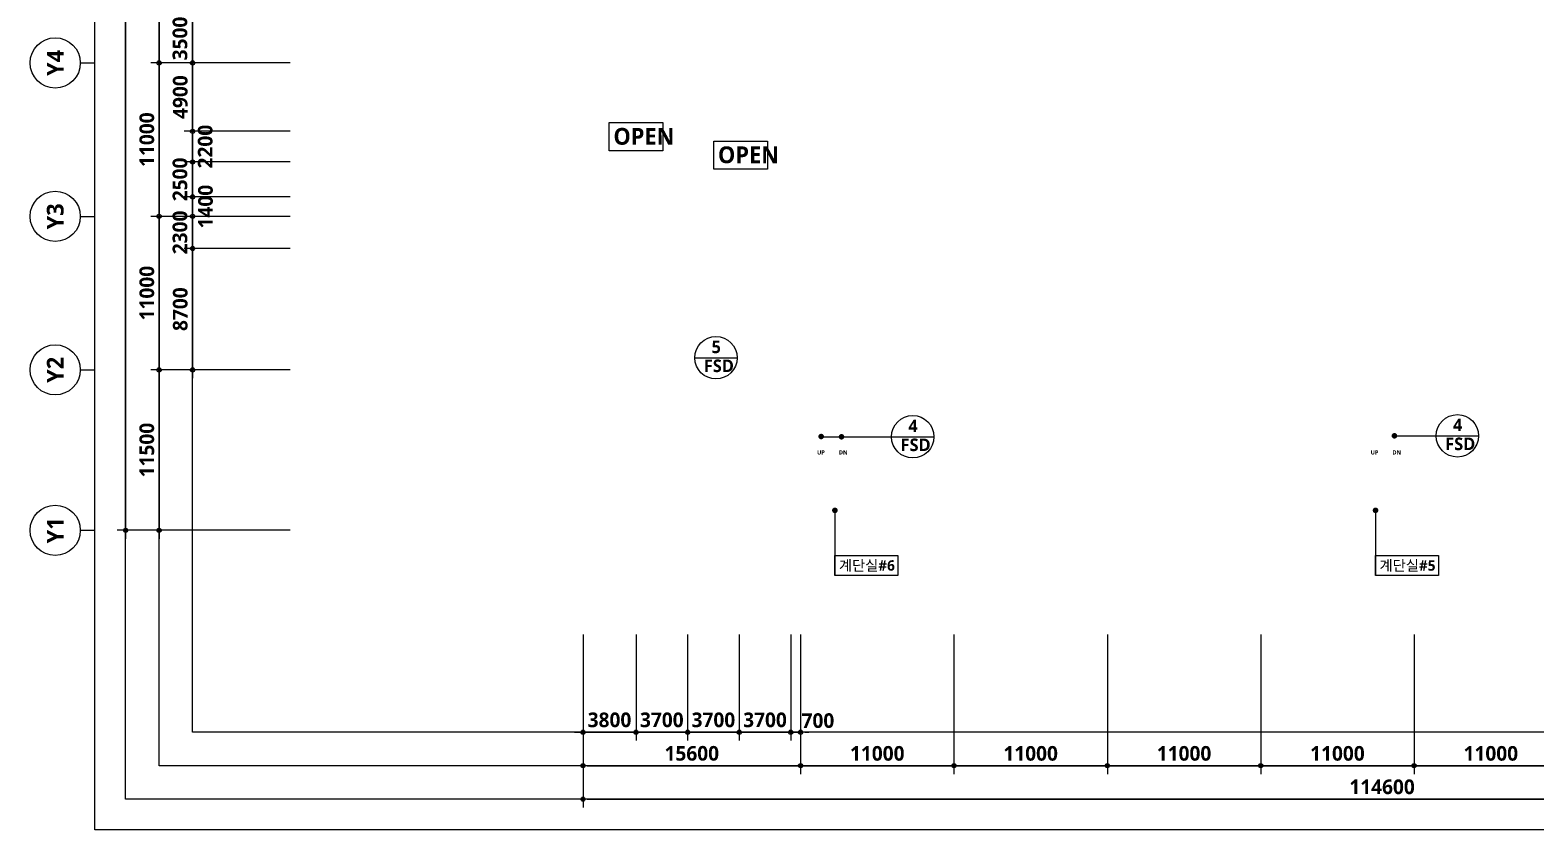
# Model space of a CAD drawing. Header units: millimetres. Extents: x 28132 to 190005487, y 7641 to 455456909.
# Drawn here: x 280132 to 388113, y 36445 to 93766 of the extents above; entities that cross this region are included whole.
import ezdxf
from ezdxf.enums import TextEntityAlignment as Align

# ---------------------------------------------------------------- set-up
doc = ezdxf.new("R2010")
doc.units = ezdxf.units.MM
doc.header["$LTSCALE"] = 400
doc.header["$MEASUREMENT"] = 0
doc.header["$PDSIZE"] = -10
doc.layers.get('0').update_dxf_attribs({"linetype": 'CONTINUOUS'})
doc.layers.get('Defpoints').update_dxf_attribs({"color": 153, "linetype": 'CONTINUOUS'})
for name, color, linetype in [('0_FSD', 1, 'CONTINUOUS'), ('A-ANNO-TEXT2', 7, 'CONTINUOUS'), ('SYM', 8, 'CONTINUOUS'), ('X-SEC-종$0$A-ST-AXIS-BUB', 7, 'CONTINUOUS')]:
    doc.layers.add(name, color=color, linetype=linetype)
doc.layers.add('Defpoint', color=161, linetype='CONTINUOUS', plot=False)
doc.styles.add('송현플러스-돋움체', font='NanumGothicBold.ttf')
doc.dimstyles.new('SHP 600', dxfattribs={"dimscale": 300, "dimtxt": 3.5, "dimasz": 1, "dimexe": 2, "dimexo": 2, "dimgap": 1, "dimtad": 1, "dimdec": 0, "dimzin": 0, "dimdsep": 46, "dimtxsty": '송현플러스-돋움체', "dimblk": 'DIMDOT', "dimcen": 0.09, "dimclrt": 3, "dimadec": 0, "dimazin": 1, "dimtfac": 1, "dimtdec": 0, "dimtix": 1, "dimtmove": 2, "dimatfit": 0, "dimldrblk": 'DIMDOT', "dimfxl": 1, "dimtfillclr": 3, "dimtolj": 1, "dimtzin": 0, "dimarcsym": 0})

# ---------------------------------------------------------------- blocks, each defined once
blk = doc.blocks.new('DIMDOT')
at = {"color": 0}
blk.add_line((-2, 0), (2, 0), dxfattribs=at)
for radius in [0.5, 0.25]:
    blk.add_circle((0, 0), radius, dxfattribs=at)
blk = doc.blocks.new('*D81')
at = {"color": 0, "lineweight": -2}
for p, q in [((298782, 142716), (286382, 142716)), ((286982, 142416), (286982, 58216)), ((298782, 57916), (286382, 57916))]:
    blk.add_line(p, q, dxfattribs=at)
at = {"layer": 'Defpoints', "color": 0}
for p in [(299382, 142716), (286982, 57916), (299382, 57916)]:
    blk.add_point(p, dxfattribs=at)
at = {"color": 0, "linetype": 'ByBlock', "lineweight": -2, "xscale": 300, "yscale": 300, "zscale": 300}
for p, rotation in [((286982, 142716), 90), ((286982, 57916), 270)]:
    blk.add_blockref('DIMDOT', p, dxfattribs=dict(at, rotation=rotation))
at = {"color": 3, "insert": (286102, 100316), "char_height": 1050, "attachment_point": 5, "rotation": 90, "style": '송현플러스-돋움체'}
blk.add_mtext('\\A1;84800', dxfattribs=at)
blk = doc.blocks.new('*D82')
at = {"color": 0, "lineweight": -2}
for p, q in [((298782, 69416), (288782, 69416)), ((289382, 69116), (289382, 58216)), ((298782, 57916), (288782, 57916))]:
    blk.add_line(p, q, dxfattribs=at)
at = {"layer": 'Defpoints', "color": 0}
for p in [(299382, 69416), (289382, 57916), (299382, 57916)]:
    blk.add_point(p, dxfattribs=at)
at = {"color": 0, "linetype": 'ByBlock', "lineweight": -2, "xscale": 300, "yscale": 300, "zscale": 300}
for p, rotation in [((289382, 69416), 90), ((289382, 57916), 270)]:
    blk.add_blockref('DIMDOT', p, dxfattribs=dict(at, rotation=rotation))
at = {"color": 3, "insert": (288505, 63666), "char_height": 1050, "attachment_point": 5, "rotation": 90, "style": '송현플러스-돋움체'}
blk.add_mtext('\\A1;11500', dxfattribs=at)
blk = doc.blocks.new('*D83')
at = {"color": 0, "lineweight": -2}
for p, q in [((298782, 80416), (288782, 80416)), ((289382, 80116), (289382, 69716)), ((298782, 69416), (288782, 69416))]:
    blk.add_line(p, q, dxfattribs=at)
at = {"layer": 'Defpoints', "color": 0}
for p in [(299382, 80416), (289382, 69416), (299382, 69416)]:
    blk.add_point(p, dxfattribs=at)
at = {"color": 0, "linetype": 'ByBlock', "lineweight": -2, "xscale": 300, "yscale": 300, "zscale": 300}
for p, rotation in [((289382, 80416), 90), ((289382, 69416), 270)]:
    blk.add_blockref('DIMDOT', p, dxfattribs=dict(at, rotation=rotation))
at = {"color": 3, "insert": (288506, 74916), "char_height": 1050, "attachment_point": 5, "rotation": 90, "style": '송현플러스-돋움체'}
blk.add_mtext('\\A1;11000', dxfattribs=at)
blk = doc.blocks.new('*D84')
at = {"color": 0, "lineweight": -2}
for p, q in [((298782, 91416), (288782, 91416)), ((289382, 91116), (289382, 80716)), ((298782, 80416), (288782, 80416))]:
    blk.add_line(p, q, dxfattribs=at)
at = {"layer": 'Defpoints', "color": 0}
for p in [(299382, 91416), (289382, 80416), (299382, 80416)]:
    blk.add_point(p, dxfattribs=at)
at = {"color": 0, "linetype": 'ByBlock', "lineweight": -2, "xscale": 300, "yscale": 300, "zscale": 300}
for p, rotation in [((289382, 91416), 90), ((289382, 80416), 270)]:
    blk.add_blockref('DIMDOT', p, dxfattribs=dict(at, rotation=rotation))
at = {"color": 3, "insert": (288506, 85916), "char_height": 1050, "attachment_point": 5, "rotation": 90, "style": '송현플러스-돋움체'}
blk.add_mtext('\\A1;11000', dxfattribs=at)
blk = doc.blocks.new('*D85')
at = {"color": 0, "lineweight": -2}
for p, q in [((298782, 102416), (288782, 102416)), ((289382, 102116), (289382, 91716)), ((298782, 91416), (288782, 91416))]:
    blk.add_line(p, q, dxfattribs=at)
at = {"layer": 'Defpoints', "color": 0}
for p in [(299382, 102416), (289382, 91416), (299382, 91416)]:
    blk.add_point(p, dxfattribs=at)
at = {"color": 0, "linetype": 'ByBlock', "lineweight": -2, "xscale": 300, "yscale": 300, "zscale": 300}
for p, rotation in [((289382, 102416), 90), ((289382, 91416), 270)]:
    blk.add_blockref('DIMDOT', p, dxfattribs=dict(at, rotation=rotation))
at = {"color": 3, "insert": (288506, 96916), "char_height": 1050, "attachment_point": 5, "rotation": 90, "style": '송현플러스-돋움체'}
blk.add_mtext('\\A1;11000', dxfattribs=at)
blk = doc.blocks.new('*D97')
at = {"color": 0, "lineweight": -2}
for p, q in [((298782, 94916), (291182, 94916)), ((291782, 94616), (291782, 91716)), ((298782, 91416), (291182, 91416))]:
    blk.add_line(p, q, dxfattribs=at)
at = {"layer": 'Defpoints', "color": 0}
for p in [(299382, 94916), (291782, 91416), (299382, 91416)]:
    blk.add_point(p, dxfattribs=at)
at = {"color": 0, "linetype": 'ByBlock', "lineweight": -2, "xscale": 300, "yscale": 300, "zscale": 300}
for p, rotation in [((291782, 94916), 90), ((291782, 91416), 270)]:
    blk.add_blockref('DIMDOT', p, dxfattribs=dict(at, rotation=rotation))
at = {"color": 3, "insert": (290881, 93166), "char_height": 1050, "attachment_point": 5, "rotation": 90, "style": '송현플러스-돋움체'}
blk.add_mtext('\\A1;3500', dxfattribs=at)
blk = doc.blocks.new('*D98')
at = {"color": 0, "lineweight": -2}
for p, q in [((298782, 91416), (291182, 91416)), ((291782, 91116), (291782, 86816)), ((298782, 86516), (291182, 86516))]:
    blk.add_line(p, q, dxfattribs=at)
at = {"layer": 'Defpoints', "color": 0}
for p in [(299382, 91416), (291782, 86516), (299382, 86516)]:
    blk.add_point(p, dxfattribs=at)
at = {"color": 0, "linetype": 'ByBlock', "lineweight": -2, "xscale": 300, "yscale": 300, "zscale": 300}
for p, rotation in [((291782, 91416), 90), ((291782, 86516), 270)]:
    blk.add_blockref('DIMDOT', p, dxfattribs=dict(at, rotation=rotation))
at = {"color": 3, "insert": (290902, 88966), "char_height": 1050, "attachment_point": 5, "rotation": 90, "style": '송현플러스-돋움체'}
blk.add_mtext('\\A1;4900', dxfattribs=at)
blk = doc.blocks.new('*D99')
at = {"color": 0, "lineweight": -2}
for p, q in [((298782, 86516), (291182, 86516)), ((291782, 86216), (291782, 84616)), ((298782, 84316), (291182, 84316))]:
    blk.add_line(p, q, dxfattribs=at)
at = {"layer": 'Defpoints', "color": 0}
for p in [(299382, 86516), (291782, 84316), (299382, 84316)]:
    blk.add_point(p, dxfattribs=at)
at = {"color": 0, "linetype": 'ByBlock', "lineweight": -2, "xscale": 300, "yscale": 300, "zscale": 300}
for p, rotation in [((291782, 86516), 90), ((291782, 84316), 270)]:
    blk.add_blockref('DIMDOT', p, dxfattribs=dict(at, rotation=rotation))
at = {"color": 3, "insert": (292692, 85416), "char_height": 1050, "attachment_point": 5, "rotation": 90, "style": '송현플러스-돋움체'}
blk.add_mtext('\\A1;2200', dxfattribs=at)
blk = doc.blocks.new('*D100')
at = {"color": 0, "lineweight": -2}
for p, q in [((298782, 84316), (291182, 84316)), ((291782, 84016), (291782, 82116)), ((298782, 81816), (291182, 81816))]:
    blk.add_line(p, q, dxfattribs=at)
at = {"layer": 'Defpoints', "color": 0}
for p in [(299382, 84316), (291782, 81816), (299382, 81816)]:
    blk.add_point(p, dxfattribs=at)
at = {"color": 0, "linetype": 'ByBlock', "lineweight": -2, "xscale": 300, "yscale": 300, "zscale": 300}
for p, rotation in [((291782, 84316), 90), ((291782, 81816), 270)]:
    blk.add_blockref('DIMDOT', p, dxfattribs=dict(at, rotation=rotation))
at = {"color": 3, "insert": (290881, 83066), "char_height": 1050, "attachment_point": 5, "rotation": 90, "style": '송현플러스-돋움체'}
blk.add_mtext('\\A1;2500', dxfattribs=at)
blk = doc.blocks.new('*D101')
at = {"color": 0, "lineweight": -2}
for p, q in [((298782, 81816), (291182, 81816)), ((291782, 81516), (291782, 80716)), ((298782, 80416), (291182, 80416))]:
    blk.add_line(p, q, dxfattribs=at)
at = {"layer": 'Defpoints', "color": 0}
for p in [(299382, 81816), (291782, 80416), (299382, 80416)]:
    blk.add_point(p, dxfattribs=at)
at = {"color": 0, "linetype": 'ByBlock', "lineweight": -2, "xscale": 300, "yscale": 300, "zscale": 300}
for p, rotation in [((291782, 81816), 90), ((291782, 80416), 270)]:
    blk.add_blockref('DIMDOT', p, dxfattribs=dict(at, rotation=rotation))
at = {"color": 3, "insert": (292713, 81116), "char_height": 1050, "attachment_point": 5, "rotation": 90, "style": '송현플러스-돋움체'}
blk.add_mtext('\\A1;1400', dxfattribs=at)
blk = doc.blocks.new('*D102')
at = {"color": 0, "lineweight": -2}
for p, q in [((298782, 80416), (291182, 80416)), ((291782, 80116), (291782, 78416)), ((298782, 78116), (291182, 78116))]:
    blk.add_line(p, q, dxfattribs=at)
at = {"layer": 'Defpoints', "color": 0}
for p in [(299382, 80416), (291782, 78116), (299382, 78116)]:
    blk.add_point(p, dxfattribs=at)
at = {"color": 0, "linetype": 'ByBlock', "lineweight": -2, "xscale": 300, "yscale": 300, "zscale": 300}
for p, rotation in [((291782, 80416), 90), ((291782, 78116), 270)]:
    blk.add_blockref('DIMDOT', p, dxfattribs=dict(at, rotation=rotation))
at = {"color": 3, "insert": (290881, 79266), "char_height": 1050, "attachment_point": 5, "rotation": 90, "style": '송현플러스-돋움체'}
blk.add_mtext('\\A1;2300', dxfattribs=at)
blk = doc.blocks.new('*D103')
at = {"color": 0, "lineweight": -2}
for p, q in [((298782, 78116), (291182, 78116)), ((291782, 77816), (291782, 69716)), ((298782, 69416), (291182, 69416))]:
    blk.add_line(p, q, dxfattribs=at)
at = {"layer": 'Defpoints', "color": 0}
for p in [(299382, 78116), (291782, 69416), (299382, 69416)]:
    blk.add_point(p, dxfattribs=at)
at = {"color": 0, "linetype": 'ByBlock', "lineweight": -2, "xscale": 300, "yscale": 300, "zscale": 300}
for p, rotation in [((291782, 78116), 90), ((291782, 69416), 270)]:
    blk.add_blockref('DIMDOT', p, dxfattribs=dict(at, rotation=rotation))
at = {"color": 3, "insert": (290902, 73766), "char_height": 1050, "attachment_point": 5, "rotation": 90, "style": '송현플러스-돋움체'}
blk.add_mtext('\\A1;8700', dxfattribs=at)
blk = doc.blocks.new('X-SEC-종$0$A-ST-AXIS-BUB-1')
at = {"layer": 'X-SEC-종$0$A-ST-AXIS-BUB'}
blk.add_line((0, 350), (0, 0), dxfattribs=at)
blk.add_circle((0, 950), 600, dxfattribs=at)
blk = doc.blocks.new('*D253')
at = {"color": 0, "lineweight": -2}
for p, q in [((319782, 50445), (319782, 40445)), ((335382, 50445), (335382, 40445)), ((320082, 41045), (335082, 41045))]:
    blk.add_line(p, q, dxfattribs=at)
at = {"layer": 'Defpoints', "color": 0}
for p in [(319782, 51045), (335382, 51045), (335382, 41045)]:
    blk.add_point(p, dxfattribs=at)
at = {"color": 0, "linetype": 'ByBlock', "lineweight": -2, "xscale": 300, "yscale": 300, "zscale": 300, "rotation": 180}
blk.add_blockref('DIMDOT', (319782, 41045), dxfattribs=at)
at = {"color": 0, "linetype": 'ByBlock', "lineweight": -2, "xscale": 300, "yscale": 300, "zscale": 300}
blk.add_blockref('DIMDOT', (335382, 41045), dxfattribs=at)
at = {"color": 3, "insert": (327582, 41924), "char_height": 1050, "attachment_point": 5, "style": '송현플러스-돋움체'}
blk.add_mtext('\\A1;15600', dxfattribs=at)
blk = doc.blocks.new('*D254')
at = {"color": 0, "lineweight": -2}
for p, q in [((319782, 50445), (319782, 42845)), ((323582, 50445), (323582, 42845)), ((319482, 43445), (319182, 43445)), ((319782, 43445), (323582, 43445)), ((323882, 43445), (324182, 43445))]:
    blk.add_line(p, q, dxfattribs=at)
at = {"layer": 'Defpoints', "color": 0}
for p in [(319782, 51045), (323582, 51045), (323582, 43445)]:
    blk.add_point(p, dxfattribs=at)
at = {"color": 0, "linetype": 'ByBlock', "lineweight": -2, "xscale": 300, "yscale": 300, "zscale": 300}
blk.add_blockref('DIMDOT', (319782, 43445), dxfattribs=at)
at = {"color": 0, "linetype": 'ByBlock', "lineweight": -2, "xscale": 300, "yscale": 300, "zscale": 300, "rotation": 180}
blk.add_blockref('DIMDOT', (323582, 43445), dxfattribs=at)
at = {"color": 3, "insert": (321682, 44324), "char_height": 1050, "attachment_point": 5, "style": '송현플러스-돋움체'}
blk.add_mtext('\\A1;3800', dxfattribs=at)
blk = doc.blocks.new('*D255')
at = {"color": 0, "lineweight": -2}
for p, q in [((323582, 50445), (323582, 42845)), ((327282, 50445), (327282, 42845)), ((323282, 43445), (322982, 43445)), ((323582, 43445), (327282, 43445)), ((327582, 43445), (327882, 43445))]:
    blk.add_line(p, q, dxfattribs=at)
at = {"layer": 'Defpoints', "color": 0}
for p in [(323582, 51045), (327282, 51045), (327282, 43445)]:
    blk.add_point(p, dxfattribs=at)
at = {"color": 0, "linetype": 'ByBlock', "lineweight": -2, "xscale": 300, "yscale": 300, "zscale": 300}
blk.add_blockref('DIMDOT', (323582, 43445), dxfattribs=at)
at = {"color": 0, "linetype": 'ByBlock', "lineweight": -2, "xscale": 300, "yscale": 300, "zscale": 300, "rotation": 180}
blk.add_blockref('DIMDOT', (327282, 43445), dxfattribs=at)
at = {"color": 3, "insert": (325432, 44324), "char_height": 1050, "attachment_point": 5, "style": '송현플러스-돋움체'}
blk.add_mtext('\\A1;3700', dxfattribs=at)
blk = doc.blocks.new('*D256')
at = {"color": 0, "lineweight": -2}
for p, q in [((327282, 50445), (327282, 42845)), ((330982, 50445), (330982, 42845)), ((326982, 43445), (326682, 43445)), ((327282, 43445), (330982, 43445)), ((331282, 43445), (331582, 43445))]:
    blk.add_line(p, q, dxfattribs=at)
at = {"layer": 'Defpoints', "color": 0}
for p in [(327282, 51045), (330982, 51045), (330982, 43445)]:
    blk.add_point(p, dxfattribs=at)
at = {"color": 0, "linetype": 'ByBlock', "lineweight": -2, "xscale": 300, "yscale": 300, "zscale": 300}
blk.add_blockref('DIMDOT', (327282, 43445), dxfattribs=at)
at = {"color": 0, "linetype": 'ByBlock', "lineweight": -2, "xscale": 300, "yscale": 300, "zscale": 300, "rotation": 180}
blk.add_blockref('DIMDOT', (330982, 43445), dxfattribs=at)
at = {"color": 3, "insert": (329132, 44324), "char_height": 1050, "attachment_point": 5, "style": '송현플러스-돋움체'}
blk.add_mtext('\\A1;3700', dxfattribs=at)
blk = doc.blocks.new('*D257')
at = {"color": 0, "lineweight": -2}
for p, q in [((330982, 50445), (330982, 42845)), ((334682, 50445), (334682, 42845)), ((330682, 43445), (330382, 43445)), ((330982, 43445), (334682, 43445)), ((334982, 43445), (335282, 43445))]:
    blk.add_line(p, q, dxfattribs=at)
at = {"layer": 'Defpoints', "color": 0}
for p in [(330982, 51045), (334682, 51045), (334682, 43445)]:
    blk.add_point(p, dxfattribs=at)
at = {"color": 0, "linetype": 'ByBlock', "lineweight": -2, "xscale": 300, "yscale": 300, "zscale": 300}
blk.add_blockref('DIMDOT', (330982, 43445), dxfattribs=at)
at = {"color": 0, "linetype": 'ByBlock', "lineweight": -2, "xscale": 300, "yscale": 300, "zscale": 300, "rotation": 180}
blk.add_blockref('DIMDOT', (334682, 43445), dxfattribs=at)
at = {"color": 3, "insert": (332832, 44324), "char_height": 1050, "attachment_point": 5, "style": '송현플러스-돋움체'}
blk.add_mtext('\\A1;3700', dxfattribs=at)
blk = doc.blocks.new('*D258')
at = {"color": 0, "lineweight": -2}
for p, q in [((334682, 50445), (334682, 42845)), ((335382, 50445), (335382, 42845)), ((334382, 43445), (334082, 43445)), ((334682, 43445), (335382, 43445)), ((335682, 43445), (335982, 43445))]:
    blk.add_line(p, q, dxfattribs=at)
at = {"layer": 'Defpoints', "color": 0}
for p in [(334682, 51045), (335382, 51045), (335382, 43445)]:
    blk.add_point(p, dxfattribs=at)
at = {"color": 0, "linetype": 'ByBlock', "lineweight": -2, "xscale": 300, "yscale": 300, "zscale": 300}
blk.add_blockref('DIMDOT', (334682, 43445), dxfattribs=at)
at = {"color": 0, "linetype": 'ByBlock', "lineweight": -2, "xscale": 300, "yscale": 300, "zscale": 300, "rotation": 180}
blk.add_blockref('DIMDOT', (335382, 43445), dxfattribs=at)
at = {"color": 3, "insert": (336627, 44271), "char_height": 1050, "attachment_point": 5, "style": '송현플러스-돋움체'}
blk.add_mtext('\\A1;700', dxfattribs=at)
blk = doc.blocks.new('*D259')
at = {"color": 0, "lineweight": -2}
for p, q in [((335382, 50445), (335382, 40445)), ((346382, 50445), (346382, 40445)), ((335682, 41045), (346082, 41045))]:
    blk.add_line(p, q, dxfattribs=at)
at = {"layer": 'Defpoints', "color": 0}
for p in [(335382, 51045), (346382, 51045), (346382, 41045)]:
    blk.add_point(p, dxfattribs=at)
at = {"color": 0, "linetype": 'ByBlock', "lineweight": -2, "xscale": 300, "yscale": 300, "zscale": 300, "rotation": 180}
blk.add_blockref('DIMDOT', (335382, 41045), dxfattribs=at)
at = {"color": 0, "linetype": 'ByBlock', "lineweight": -2, "xscale": 300, "yscale": 300, "zscale": 300}
blk.add_blockref('DIMDOT', (346382, 41045), dxfattribs=at)
at = {"color": 3, "insert": (340882, 41921), "char_height": 1050, "attachment_point": 5, "style": '송현플러스-돋움체'}
blk.add_mtext('\\A1;11000', dxfattribs=at)
blk = doc.blocks.new('*D260')
at = {"color": 0, "lineweight": -2}
for p, q in [((346382, 50445), (346382, 40445)), ((357382, 50445), (357382, 40445)), ((346682, 41045), (357082, 41045))]:
    blk.add_line(p, q, dxfattribs=at)
at = {"layer": 'Defpoints', "color": 0}
for p in [(346382, 51045), (357382, 51045), (357382, 41045)]:
    blk.add_point(p, dxfattribs=at)
at = {"color": 0, "linetype": 'ByBlock', "lineweight": -2, "xscale": 300, "yscale": 300, "zscale": 300, "rotation": 180}
blk.add_blockref('DIMDOT', (346382, 41045), dxfattribs=at)
at = {"color": 0, "linetype": 'ByBlock', "lineweight": -2, "xscale": 300, "yscale": 300, "zscale": 300}
blk.add_blockref('DIMDOT', (357382, 41045), dxfattribs=at)
at = {"color": 3, "insert": (351882, 41921), "char_height": 1050, "attachment_point": 5, "style": '송현플러스-돋움체'}
blk.add_mtext('\\A1;11000', dxfattribs=at)
blk = doc.blocks.new('*D261')
at = {"color": 0, "lineweight": -2}
for p, q in [((357382, 50445), (357382, 40445)), ((368382, 50445), (368382, 40445)), ((357682, 41045), (368082, 41045))]:
    blk.add_line(p, q, dxfattribs=at)
at = {"layer": 'Defpoints', "color": 0}
for p in [(357382, 51045), (368382, 51045), (368382, 41045)]:
    blk.add_point(p, dxfattribs=at)
at = {"color": 0, "linetype": 'ByBlock', "lineweight": -2, "xscale": 300, "yscale": 300, "zscale": 300, "rotation": 180}
blk.add_blockref('DIMDOT', (357382, 41045), dxfattribs=at)
at = {"color": 0, "linetype": 'ByBlock', "lineweight": -2, "xscale": 300, "yscale": 300, "zscale": 300}
blk.add_blockref('DIMDOT', (368382, 41045), dxfattribs=at)
at = {"color": 3, "insert": (362882, 41921), "char_height": 1050, "attachment_point": 5, "style": '송현플러스-돋움체'}
blk.add_mtext('\\A1;11000', dxfattribs=at)
blk = doc.blocks.new('*D262')
at = {"color": 0, "lineweight": -2}
for p, q in [((368382, 50445), (368382, 40445)), ((379382, 50445), (379382, 40445)), ((368682, 41045), (379082, 41045))]:
    blk.add_line(p, q, dxfattribs=at)
at = {"layer": 'Defpoints', "color": 0}
for p in [(368382, 51045), (379382, 51045), (379382, 41045)]:
    blk.add_point(p, dxfattribs=at)
at = {"color": 0, "linetype": 'ByBlock', "lineweight": -2, "xscale": 300, "yscale": 300, "zscale": 300, "rotation": 180}
blk.add_blockref('DIMDOT', (368382, 41045), dxfattribs=at)
at = {"color": 0, "linetype": 'ByBlock', "lineweight": -2, "xscale": 300, "yscale": 300, "zscale": 300}
blk.add_blockref('DIMDOT', (379382, 41045), dxfattribs=at)
at = {"color": 3, "insert": (373882, 41921), "char_height": 1050, "attachment_point": 5, "style": '송현플러스-돋움체'}
blk.add_mtext('\\A1;11000', dxfattribs=at)
blk = doc.blocks.new('*D263')
at = {"color": 0, "lineweight": -2}
for p, q in [((379382, 50445), (379382, 40445)), ((390382, 50445), (390382, 40445)), ((379682, 41045), (390082, 41045))]:
    blk.add_line(p, q, dxfattribs=at)
at = {"layer": 'Defpoints', "color": 0}
for p in [(379382, 51045), (390382, 51045), (390382, 41045)]:
    blk.add_point(p, dxfattribs=at)
at = {"color": 0, "linetype": 'ByBlock', "lineweight": -2, "xscale": 300, "yscale": 300, "zscale": 300, "rotation": 180}
blk.add_blockref('DIMDOT', (379382, 41045), dxfattribs=at)
at = {"color": 0, "linetype": 'ByBlock', "lineweight": -2, "xscale": 300, "yscale": 300, "zscale": 300}
blk.add_blockref('DIMDOT', (390382, 41045), dxfattribs=at)
at = {"color": 3, "insert": (384882, 41921), "char_height": 1050, "attachment_point": 5, "style": '송현플러스-돋움체'}
blk.add_mtext('\\A1;11000', dxfattribs=at)
blk = doc.blocks.new('*D270')
at = {"color": 0, "lineweight": -2}
for p, q in [((319782, 50445), (319782, 38045)), ((434382, 50445), (434382, 38045)), ((320082, 38645), (434082, 38645))]:
    blk.add_line(p, q, dxfattribs=at)
at = {"layer": 'Defpoints', "color": 0}
for p in [(319782, 51045), (434382, 51045), (434382, 38645)]:
    blk.add_point(p, dxfattribs=at)
at = {"color": 0, "linetype": 'ByBlock', "lineweight": -2, "xscale": 300, "yscale": 300, "zscale": 300, "rotation": 180}
blk.add_blockref('DIMDOT', (319782, 38645), dxfattribs=at)
at = {"color": 0, "linetype": 'ByBlock', "lineweight": -2, "xscale": 300, "yscale": 300, "zscale": 300}
blk.add_blockref('DIMDOT', (434382, 38645), dxfattribs=at)
at = {"color": 3, "insert": (377082, 39524), "char_height": 1050, "attachment_point": 5, "style": '송현플러스-돋움체'}
blk.add_mtext('\\A1;114600', dxfattribs=at)

msp = doc.modelspace()

# ---------------------------------------------------------------- linework, layer by layer
at = {"const_width": 200}
for points in [[(336758.9, 64636.8, 1), (336958.9, 64636.8, 1)], [(338218.2, 64619.5, 1), (338418.2, 64619.5, 1)], [(377868.3, 64689.6, 1), (378068.3, 64689.6, 1)]]:
    msp.add_lwpolyline(points, format="xyb", close=True, dxfattribs=at)
for points in [[(336957.4, 64619.5), (341906.4, 64619.5)], [(377968.3, 64689.6), (380964.1, 64689.6)]]:
    msp.add_lwpolyline(points)
at = {"layer": '0_FSD'}
for p, q in [((327796.1, 70282.4), (330837.4, 70282.4)), ((341906.4, 64619.5), (344947.7, 64619.5)), ((380964.1, 64689.6), (384005.4, 64689.6))]:
    msp.add_line(p, q, dxfattribs=at)
for centre in [(329316.7, 70282.4), (343427, 64619.5), (382484.7, 64689.6)]:
    msp.add_circle(centre, 1520.7, dxfattribs=at)
at = {"layer": 'Defpoint'}
for points in [[(455981.8, 36444.9), (284781.8, 36444.9), (284781.8, 165016.3), (455981.8, 165016.3)], [(453781.8, 38644.9), (286981.8, 38644.9), (286981.8, 162816.3), (453781.8, 162816.3)], [(451381.8, 41044.9), (289381.8, 41044.9), (289381.8, 160416.3), (451381.8, 160416.3)], [(448981.8, 43444.9), (291781.8, 43444.9), (291781.8, 158016.3), (448981.8, 158016.3)]]:
    msp.add_lwpolyline(points, close=True, dxfattribs=at)
at = {"layer": 'SYM'}
for points in [[(321661.2, 87134.5), (325502.4, 87134.5), (325502.4, 85116.3), (321661.2, 85116.3)], [(329158.3, 85811.7), (332999.6, 85811.7), (332999.6, 83793.5), (329158.3, 83793.5)], [(337842.8, 56100.3), (342352.8, 56100.3), (342352.8, 54670.3), (337842.8, 54670.3)], [(376612.8, 56100.3), (381122.8, 56100.3), (381122.8, 54670.3), (376612.8, 54670.3)]]:
    msp.add_lwpolyline(points, close=True, dxfattribs=at)
at = {"layer": 'SYM', "const_width": 200}
for points in [[(337742.8, 59345.3, 1), (337942.8, 59345.3, 1)], [(376512.8, 59345.3, 1), (376712.8, 59345.3, 1)]]:
    msp.add_lwpolyline(points, format="xyb", close=True, dxfattribs=at)
at = {"layer": 'SYM'}
for points in [[(337842.8, 59345.3), (337842.8, 54670.3)], [(376612.8, 59345.3), (376612.8, 54670.3)]]:
    msp.add_lwpolyline(points, dxfattribs=at)

# ---------------------------------------------------------------- block references
at = {"layer": 'X-SEC-종$0$A-ST-AXIS-BUB', "xscale": 3, "yscale": 3, "zscale": 3, "rotation": 90}
for p in [(284781.8, 91416.3), (284781.8, 80416.3), (284781.8, 69416.3), (284781.8, 57916.3)]:
    msp.add_blockref('X-SEC-종$0$A-ST-AXIS-BUB-1', p, dxfattribs=at)

# ---------------------------------------------------------------- texts
at = {"layer": '0_FSD', "style": '송현플러스-돋움체'}
for s, p in [('5', (328999.5, 70615.8)), ('FSD', (328443, 69255.9)), ('4', (382167.5, 65023)), ('4', (343109.8, 64952.9)), ('FSD', (342553.3, 63593)), ('FSD', (381611, 63663))]:
    msp.add_text(s, height=900, dxfattribs=at).set_placement(p)
at = {"layer": 'A-ANNO-TEXT2', "style": '송현플러스-돋움체'}
for s, height, p in [('OPEN', 1200, (321961.2, 85553.7)), ('OPEN', 1200, (329458.4, 84230.8)), ('UP', 300, (336568.8, 63347.5)), ('DN', 300, (338129.2, 63347.5)), ('UP', 300, (376263.8, 63347.5)), ('DN', 300, (377824.2, 63347.5)), ('계단실#6', 750, (338131.6, 55020.1)), ('계단실#5', 750, (376901.6, 55020.1))]:
    msp.add_text(s, height=height, dxfattribs=at).set_placement(p)
at = {"layer": 'X-SEC-종$0$A-ST-AXIS-BUB', "style": '송현플러스-돋움체'}
for s, p in [('Y4', (281931.8, 91416.3)), ('Y3', (281931.8, 80416.3)), ('Y2', (281931.8, 69416.3)), ('Y1', (281931.8, 57916.3))]:
    msp.add_text(s, height=1200, rotation=90, dxfattribs=at).set_placement(p, align=Align.MIDDLE_CENTER)

# ---------------------------------------------------------------- dimensions: what is measured, and where the dimension line sits
for base, p1, p2, angle, picture, middle in [((286981.8, 57916.3), (299381.8, 142716.3), (299381.8, 57916.3), 90, '*D81', (286102.4, 100316.3)), ((289381.8, 91416.3), (299381.8, 102416.3), (299381.8, 91416.3), 90, '*D85', (288506.1, 96916.3)), ((289381.8, 80416.3), (299381.8, 91416.3), (299381.8, 80416.3), 90, '*D84', (288506.1, 85916.3)), ((291781.8, 86516.3), (299381.8, 91416.3), (299381.8, 86516.3), 90, '*D98', (290902.4, 88966.3)), ((289381.8, 69416.3), (299381.8, 80416.3), (299381.8, 69416.3), 90, '*D83', (288506.1, 74916.3)), ((291781.8, 69416.3), (299381.8, 78116.3), (299381.8, 69416.3), 90, '*D103', (290902.4, 73766.3)), ((289381.8, 57916.3), (299381.8, 69416.3), (299381.8, 57916.3), 90, '*D82', (288504.6, 63666.3)), ((335381.8, 41044.9), (319781.8, 51044.9), (335381.8, 51044.9), 180, '*D253', (327581.8, 41924.3)), ((323581.8, 43444.9), (319781.8, 51044.9), (323581.8, 51044.9), 180, '*D254', (321681.8, 44324.3)), ((434381.8, 38644.9), (319781.8, 51044.9), (434381.8, 51044.9), 180, '*D270', (377081.8, 39524.3)), ((327281.8, 43444.9), (323581.8, 51044.9), (327281.8, 51044.9), 180, '*D255', (325431.8, 44324.3)), ((330981.8, 43444.9), (327281.8, 51044.9), (330981.8, 51044.9), 180, '*D256', (329131.8, 44324.3)), ((334681.8, 43444.9), (330981.8, 51044.9), (334681.8, 51044.9), 180, '*D257', (332831.8, 44324.3)), ((346381.8, 41044.9), (335381.8, 51044.9), (346381.8, 51044.9), 180, '*D259', (340881.8, 41920.6)), ((357381.8, 41044.9), (346381.8, 51044.9), (357381.8, 51044.9), 180, '*D260', (351881.8, 41920.6)), ((368381.8, 41044.9), (357381.8, 51044.9), (368381.8, 51044.9), 180, '*D261', (362881.8, 41920.6)), ((379381.8, 41044.9), (368381.8, 51044.9), (379381.8, 51044.9), 180, '*D262', (373881.8, 41920.6)), ((390381.8, 41044.9), (379381.8, 51044.9), (390381.8, 51044.9), 180, '*D263', (384881.8, 41920.6))]:
    dim = msp.add_linear_dim(base=base, p1=p1, p2=p2, angle=angle, dimstyle='SHP 600')
    dim.commit()
    dim.dimension.update_dxf_attribs({"geometry": picture, "text_midpoint": middle})
for base, p1, p2, angle, picture, middle in [((291781.8, 91416.3), (299381.8, 94916.3), (299381.8, 91416.3), 90, '*D97', (290881.2, 93166.3)), ((291781.8, 84316.3), (299381.8, 86516.3), (299381.8, 84316.3), 90, '*D99', (292692.3, 85416.3)), ((291781.8, 81816.3), (299381.8, 84316.3), (299381.8, 81816.3), 90, '*D100', (290881.2, 83066.3)), ((291781.8, 80416.3), (299381.8, 81816.3), (299381.8, 80416.3), 90, '*D101', (292713.1, 81116.3)), ((291781.8, 78116.3), (299381.8, 80416.3), (299381.8, 78116.3), 90, '*D102', (290881.2, 79266.3)), ((335381.8, 43444.9), (334681.8, 51044.9), (335381.8, 51044.9), 180, '*D258', (336626.8, 44270.6))]:
    dim = msp.add_linear_dim(base=base, p1=p1, p2=p2, angle=angle, dimstyle='SHP 600')
    dim.commit()
    dim.dimension.update_dxf_attribs({"geometry": picture, "text_midpoint": middle, "dimtype": 160})

doc.saveas('drawing.dxf')
